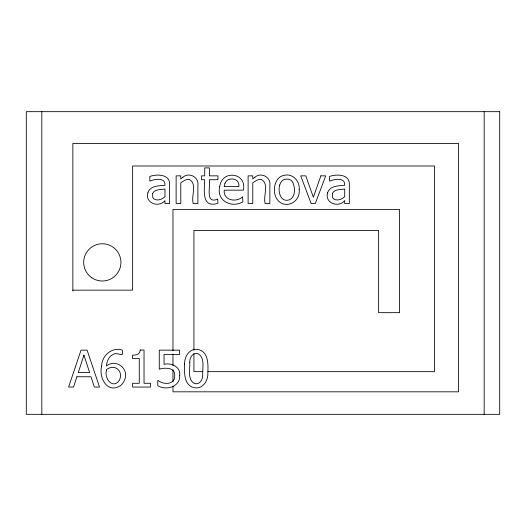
<?xml version="1.0" encoding="UTF-8"?>
<svg xmlns="http://www.w3.org/2000/svg" width="526" height="526" viewBox="0 0 526 526"><rect width="100%" height="100%" fill="white"/><g stroke="black" fill="none" stroke-linecap="round" stroke-linejoin="round"><path stroke-width="0.79" d="M72.864 290.161L132.618 290.161L132.618 165.992L434.509 165.992L434.509 371.652L207.888 371.652M202.964 371.652L193.93 371.652L193.93 353.584M484.176 111.67L484.176 414.33M193.93 350.296L193.93 230.408L378.635 230.408L378.635 312.668L399.589 312.668L399.589 209.453L172.975 209.453L172.975 350.75M172.975 354.037L172.975 365.537M172.975 369.647L172.975 381.968M172.975 386.077L172.975 391.824L458.567 391.824L458.567 143.486L72.864 143.486L72.864 291.036M41.824 111.67L41.824 414.33M106.39 370.639C104.168 378.325 112.742 389.615 119.251 380.456C123.972 371.402 114.878 363.249 106.469 369.581L106.39 370.639M184.626 363.985C184.337 372.092 183.679 384.644 193.397 387.524C202.175 390.042 208.224 381.14 207.855 373.23C208.158 365.123 208.75 352.624 199.084 349.711C190.313 347.193 184.238 356.069 184.626 363.985M189.748 362.151C190.202 368.877 187.111 379.391 194.311 383.474C199.505 385.223 202.806 379.739 202.707 375.209C202.26 368.456 205.344 357.831 198.124 353.748C192.891 352.032 189.61 357.601 189.748 362.151M101.636 366.274C98.599 377.471 107.205 393.875 120.092 385.854A11.736 11.736 0 0 0 124.379 380.337C129.988 369.206 115.996 357.996 106.469 366.063C106.791 361.52 108.586 356.411 113.103 354.504C117.37 351.098 124.688 359.324 122.124 349.981C111.716 346.812 101.682 355.819 101.636 366.274M299.176 189.695C300.477 199.176 290.648 207.507 281.68 203.312C273.047 198.979 272.435 186 277.853 178.919A11.033 11.033 0 0 1 284.185 175.316C292.791 173.133 300.116 181.391 299.176 189.695M219.71 186.638C216.232 200.794 231.631 208.474 242.88 201.839L242.611 196.757C236.43 202.878 223.083 200.393 224.221 190.169L243.4 190.169C247.049 172.324 221.729 169.523 219.71 186.638M179.734 375.308C180.438 386.834 166.301 390.805 157.761 385.716L157.761 380.489L158.102 380.489C163.671 385.045 175.434 384.887 174.704 375.281C175.099 367.155 164.717 367.536 159.266 369.16L159.266 350.158L179.511 350.158L179.511 354.491L164.053 354.491L164.053 364.308C171.325 362.572 180.622 366.734 179.734 375.308M279.747 185.014C277.807 191.122 280.128 201.958 288.531 200.11C295.882 197.875 295.448 187.249 292.417 181.707A6.266 6.266 0 0 0 288.544 179.254C284.573 178.261 280.404 180.951 279.747 185.014M147.859 192.838C144.709 203.082 158.839 208.263 164.954 200.577L164.954 203.523L169.589 203.523L169.589 184.593C170.22 174.099 156.939 173.922 149.811 176.44L149.811 181.174C154.42 179.037 165.854 177.058 164.954 185.31C158.997 185.81 149.936 185.678 147.859 192.838M327.606 192.838C324.45 203.082 338.586 208.263 344.694 200.577L344.694 203.523L349.33 203.523L349.33 184.593C349.968 174.099 336.679 173.922 329.559 176.44L329.559 181.174C334.168 179.037 345.595 177.058 344.694 185.31C338.737 185.81 329.677 185.678 327.606 192.838M152.671 193.325L152.698 197.283L153.704 198.789C157.3 201.34 162.054 199.433 164.954 196.711L164.954 189.031C160.818 189.722 154.992 188.985 152.671 193.325M332.412 193.325L332.445 197.283L333.445 198.789C337.041 201.34 341.795 199.433 344.694 196.711L344.694 189.031C340.559 189.722 334.733 188.985 332.412 193.325M224.918 183.515L224.221 186.599L238.87 186.599C240.211 178.09 227.567 176.144 224.918 183.515M140.192 350.033C140.357 354.208 135.932 355.385 132.585 355.188L132.585 358.554L139.272 358.554L139.272 383.283L132.585 383.283L132.585 387.051L150.574 387.051L150.574 383.283L144.032 383.283L144.032 350.033L140.192 350.033M76.908 376.748L73.561 387.051L68.604 387.051L81.043 350.158L87.086 350.158L99.526 387.051L94.351 387.051L91.005 376.748L76.908 376.748M83.943 355.162L78.269 372.559L89.644 372.559L83.943 355.162M320.86 175.848L313.351 197.204L305.77 175.848L300.74 175.848L311.096 203.523L315.284 203.523L325.719 175.848L320.86 175.848M182.857 177.275L180.786 178.919L180.786 175.848L176.125 175.848L176.125 203.523L180.786 203.523L180.786 182.857L184.389 180.444A7.943 7.943 0 0 1 189.544 179.642C197.506 183.692 190.846 196.888 193.226 203.523L197.881 203.523L197.881 185.56C199.295 177.229 189.13 171.739 182.857 177.275M254.834 177.275L252.769 178.919L252.769 175.848L248.108 175.848L248.108 203.523L252.769 203.523L252.769 182.857L256.372 180.444A7.943 7.943 0 0 1 261.527 179.642C269.49 183.692 262.829 196.888 265.209 203.523L269.864 203.523L269.864 185.56C271.271 177.229 261.113 171.739 254.834 177.275M217.679 199.091C204.627 204.719 210.873 185.356 209.381 179.714L217.955 179.714L217.955 175.848L209.381 175.848L209.381 167.893L204.719 167.893L204.719 175.848L201.576 175.848L201.576 179.714L204.719 179.714C204.358 190.136 201.359 208.631 217.955 203.279L217.679 199.091M499.7 111.67L26.3 111.67L26.3 414.33L499.7 414.33L499.7 111.67M91.826 277.787A18.627 18.627 0 0 0 120.881 263.763A18.627 18.627 0 0 0 94.207 245.609A18.627 18.627 0 0 0 91.826 277.787"/></g></svg>
